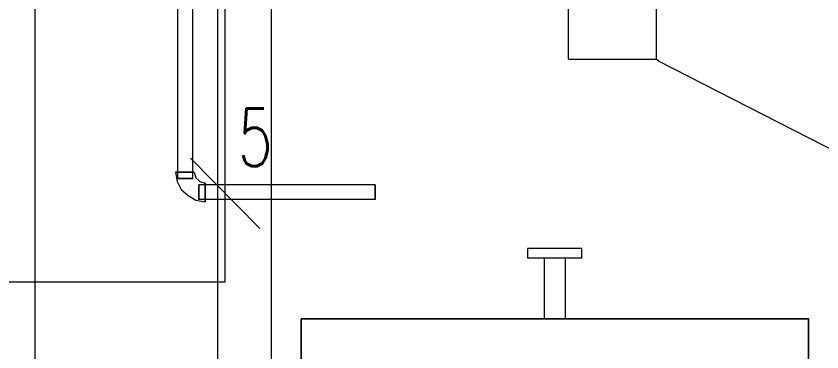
# Model space of a CAD drawing. Header units: inches. Extents: x -1128 to 651, y 96 to 845.
# Drawn here: x 433.58 to 472.61, y 729.66 to 745.92 of the extents above; entities that cross this region are included whole.
import ezdxf
from ezdxf.enums import TextEntityAlignment as Align

# ---------------------------------------------------------------- set-up
doc = ezdxf.new("R2010")
doc.units = ezdxf.units.IN
doc.header["$MEASUREMENT"] = 0
doc.layers.add('Layer 1', color=7, linetype='Continuous')
doc.styles.add('HZTXT', font='txt_qlt.shx', dxfattribs={"width": 0.7, "bigfont": 'hztxt.shx'})

msp = doc.modelspace()

# ---------------------------------------------------------------- hatches: boundary and pattern name
at = {"layer": 'Layer 1'}
msp.add_hatch(color=0, dxfattribs=at).paths.add_polyline_path([(464.675, 743.757), (464.6, 743.833), (464.675, 743.795)])

# ---------------------------------------------------------------- linework, layer by layer
at = {"layer": 'Layer 1', "color": 0, "lineweight": 5}
for points in [[(434.504, 778.763), (500.436, 778.763), (500.436, 681.601), (434.504, 681.601), (434.504, 778.763)], [(441.414, 738.055), (441.414, 761.732)], [(442.131, 738.055), (442.131, 761.732)], [(443.34, 737.753), (443.34, 759.957)], [(443.34, 717.286), (443.34, 759.957)], [(445.945, 737.753), (445.945, 759.957)], [(460.333, 743.833), (460.333, 759.088)], [(464.6, 743.833), (464.6, 759.088)], [(443.68, 752.82), (443.68, 733.033), (408.863, 733.033)], [(445.945, 715.7), (445.945, 746.363)], [(460.333, 743.833), (464.6, 743.833)], [(464.675, 743.757), (505.458, 722.913), (513.539, 722.913)], [(445.379, 735.638), (442.018, 739.037)], [(441.301, 738.357), (441.376, 737.904), (441.565, 737.526), (441.905, 737.224), (442.283, 736.998), (442.736, 736.922)], [(442.207, 738.357), (442.283, 738.093), (442.471, 737.904), (442.736, 737.829)], [(450.968, 737.753), (442.434, 737.753)], [(442.434, 737.375), (442.434, 737.036), (442.434, 737.753), (442.434, 737.375)], [(450.968, 737.036), (442.434, 737.036)], [(443.34, 688.285), (445.945, 688.285), (445.945, 737.036)], [(443.34, 688.285), (443.34, 737.036)], [(460.975, 734.657), (458.369, 734.657)], [(458.369, 734.203), (458.369, 734.657)], [(460.975, 734.203), (460.975, 734.657)], [(460.975, 734.203), (458.369, 734.203)], [(459.162, 731.258), (459.162, 734.203)], [(460.182, 731.258), (460.182, 734.203)]]:
    msp.add_lwpolyline(points, dxfattribs=at)
at = {"layer": 'Layer 1', "color": 0, "lineweight": 0}
msp.add_lwpolyline([(464.675, 743.757), (464.6, 743.833), (464.675, 743.795), (464.675, 743.757)], dxfattribs=at)
at = {"layer": 'Layer 1', "color": 0, "lineweight": 5}
for points, knots in [([(442.207, 738.357), (442.207, 738.357), (441.301, 738.357), (441.301, 738.357), (441.301, 738.357), (442.207, 738.357), (442.207, 738.357)], [0, 0, 0, 0, 1, 1, 1, 2, 2, 2, 2]), ([(442.131, 738.055), (442.131, 738.055), (441.414, 738.055), (441.414, 738.055), (441.414, 738.055), (442.131, 738.055), (442.131, 738.055)], [0, 0, 0, 0, 1, 1, 1, 2, 2, 2, 2]), ([(442.131, 738.055), (442.131, 738.055), (441.414, 738.055), (441.414, 738.055), (441.414, 738.055), (442.131, 738.055), (442.131, 738.055)], [0, 0, 0, 0, 1, 1, 1, 2, 2, 2, 2]), ([(442.434, 737.753), (442.434, 737.753), (442.434, 737.036), (442.434, 737.036), (442.434, 737.036), (442.434, 737.753), (442.434, 737.753)], [0, 0, 0, 0, 1, 1, 1, 2, 2, 2, 2]), ([(442.736, 737.829), (442.736, 737.829), (442.736, 736.922), (442.736, 736.922), (442.736, 736.922), (442.736, 737.829), (442.736, 737.829)], [0, 0, 0, 0, 1, 1, 1, 2, 2, 2, 2]), ([(450.968, 737.753), (450.968, 737.753), (450.968, 737.036), (450.968, 737.036), (450.968, 737.036), (450.968, 737.753), (450.968, 737.753)], [0, 0, 0, 0, 1, 1, 1, 2, 2, 2, 2]), ([(447.38, 696.744), (447.38, 696.744), (447.38, 731.258), (447.38, 731.258), (447.38, 731.258), (447.38, 696.744), (447.38, 696.744)], [0, 0, 0, 0, 1, 1, 1, 2, 2, 2, 2]), ([(447.38, 731.258), (447.38, 731.258), (471.963, 731.258), (471.963, 731.258), (471.963, 731.258), (447.38, 731.258), (447.38, 731.258)], [0, 0, 0, 0, 1, 1, 1, 2, 2, 2, 2]), ([(471.963, 696.744), (471.963, 696.744), (447.38, 696.744), (447.38, 696.744), (447.38, 696.744), (471.963, 696.744), (471.963, 696.744), (471.963, 696.744), (471.963, 731.258), (471.963, 731.258), (471.963, 731.258), (471.963, 696.744), (471.963, 696.744)], [0, 0, 0, 0, 1, 1, 1, 2, 2, 2, 3, 3, 3, 4, 4, 4, 4])]:
    msp.add_open_spline(points, degree=3, knots=knots, dxfattribs=at)

# ---------------------------------------------------------------- texts
at = {"color": 0, "lineweight": 9, "style": 'HZTXT', "width": 0.7}
msp.add_text('5', height=2.799, dxfattribs=at).set_placement((445.16, 738.647), align=Align.CENTER)

doc.saveas('drawing.dxf')
